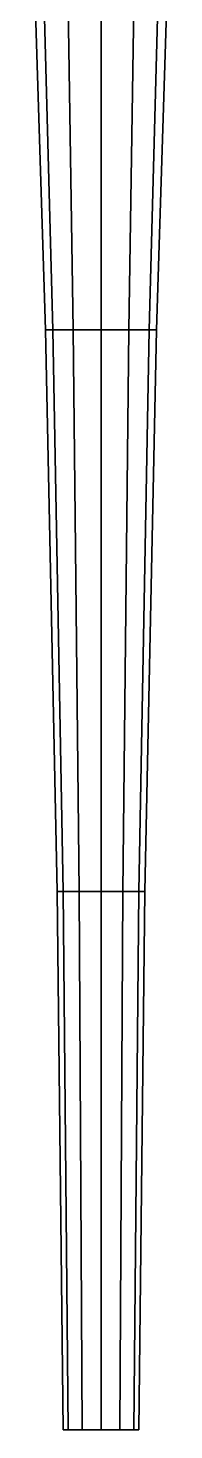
# Model space of a CAD drawing. Header units: millimetres. Extents: x -0.9 to 1, y -3.5 to 15.6.
# Drawn here: x -0.125 to 0.125, y -3.48 to -1.084 of the extents above; entities that cross this region are included whole.
import ezdxf

# ---------------------------------------------------------------- set-up
doc = ezdxf.new("R2010")
doc.units = ezdxf.units.MM
doc.layers.add('gun', color=1, linetype='Continuous')

msp = doc.modelspace()

# ---------------------------------------------------------------- linework, layer by layer
at = {"layer": 'gun'}
for points in [[(-0.0823, -1.6, 1.1925), (-0.095, -1.6, 1.24), (-0.125, -0.64, 1.24), (-0.1083, -0.64, 1.1775)], [(-0.095, -1.6, 1.24), (-0.0823, -1.6, 1.2875), (-0.1083, -0.64, 1.3025), (-0.125, -0.64, 1.24)], [(-0.0475, -1.6, 1.1577), (-0.0823, -1.6, 1.1925), (-0.1083, -0.64, 1.1775), (-0.0625, -0.64, 1.1317)], [(-0.0823, -1.6, 1.2875), (-0.0475, -1.6, 1.3223), (-0.0625, -0.64, 1.3483), (-0.1083, -0.64, 1.3025)], [(0, -1.6, 1.145), (-0.0475, -1.6, 1.1577), (-0.0625, -0.64, 1.1317), (0, -0.64, 1.115)], [(-0.0475, -1.6, 1.3223), (0, -1.6, 1.335), (0, -0.64, 1.365), (-0.0625, -0.64, 1.3483)], [(0.0475, -1.6, 1.1577), (0, -1.6, 1.145), (0, -0.64, 1.115), (0.0625, -0.64, 1.1317)], [(0, -1.6, 1.335), (0.0475, -1.6, 1.3223), (0.0625, -0.64, 1.3483), (0, -0.64, 1.365)], [(0.0823, -1.6, 1.1925), (0.0475, -1.6, 1.1577), (0.0625, -0.64, 1.1317), (0.1083, -0.64, 1.1775)], [(0.0475, -1.6, 1.3223), (0.0823, -1.6, 1.2875), (0.1083, -0.64, 1.3025), (0.0625, -0.64, 1.3483)], [(0.095, -1.6, 1.24), (0.0823, -1.6, 1.1925), (0.1083, -0.64, 1.1775), (0.125, -0.64, 1.24)], [(0.0823, -1.6, 1.2875), (0.095, -1.6, 1.24), (0.125, -0.64, 1.24), (0.1083, -0.64, 1.3025)], [(-0.065, -2.56, 1.2025), (-0.075, -2.56, 1.24), (-0.095, -1.6, 1.24), (-0.0823, -1.6, 1.1925)], [(-0.075, -2.56, 1.24), (-0.065, -2.56, 1.2775), (-0.0823, -1.6, 1.2875), (-0.095, -1.6, 1.24)], [(-0.0375, -2.56, 1.175), (-0.065, -2.56, 1.2025), (-0.0823, -1.6, 1.1925), (-0.0475, -1.6, 1.1577)], [(-0.065, -2.56, 1.2775), (-0.0375, -2.56, 1.305), (-0.0475, -1.6, 1.3223), (-0.0823, -1.6, 1.2875)], [(0, -2.56, 1.165), (-0.0375, -2.56, 1.175), (-0.0475, -1.6, 1.1577), (0, -1.6, 1.145)], [(-0.0375, -2.56, 1.305), (0, -2.56, 1.315), (0, -1.6, 1.335), (-0.0475, -1.6, 1.3223)], [(0.0375, -2.56, 1.175), (0, -2.56, 1.165), (0, -1.6, 1.145), (0.0475, -1.6, 1.1577)], [(0, -2.56, 1.315), (0.0375, -2.56, 1.305), (0.0475, -1.6, 1.3223), (0, -1.6, 1.335)], [(0.065, -2.56, 1.2025), (0.0375, -2.56, 1.175), (0.0475, -1.6, 1.1577), (0.0823, -1.6, 1.1925)], [(0.0375, -2.56, 1.305), (0.065, -2.56, 1.2775), (0.0823, -1.6, 1.2875), (0.0475, -1.6, 1.3223)], [(0.075, -2.56, 1.24), (0.065, -2.56, 1.2025), (0.0823, -1.6, 1.1925), (0.095, -1.6, 1.24)], [(0.065, -2.56, 1.2775), (0.075, -2.56, 1.24), (0.095, -1.6, 1.24), (0.0823, -1.6, 1.2875)], [(-0.0563, -3.48, 1.2075), (-0.065, -3.48, 1.24), (-0.075, -2.56, 1.24), (-0.065, -2.56, 1.2025)], [(-0.065, -3.48, 1.24), (-0.0563, -3.48, 1.2725), (-0.065, -2.56, 1.2775), (-0.075, -2.56, 1.24)], [(-0.0325, -3.48, 1.1837), (-0.0563, -3.48, 1.2075), (-0.065, -2.56, 1.2025), (-0.0375, -2.56, 1.175)], [(-0.0563, -3.48, 1.2725), (-0.0325, -3.48, 1.2963), (-0.0375, -2.56, 1.305), (-0.065, -2.56, 1.2775)], [(0, -3.48, 1.175), (-0.0325, -3.48, 1.1837), (-0.0375, -2.56, 1.175), (0, -2.56, 1.165)], [(-0.0325, -3.48, 1.2963), (0, -3.48, 1.305), (0, -2.56, 1.315), (-0.0375, -2.56, 1.305)], [(0.0325, -3.48, 1.1837), (0, -3.48, 1.175), (0, -2.56, 1.165), (0.0375, -2.56, 1.175)], [(0, -3.48, 1.305), (0.0325, -3.48, 1.2963), (0.0375, -2.56, 1.305), (0, -2.56, 1.315)], [(0.0563, -3.48, 1.2075), (0.0325, -3.48, 1.1837), (0.0375, -2.56, 1.175), (0.065, -2.56, 1.2025)], [(0.0325, -3.48, 1.2963), (0.0563, -3.48, 1.2725), (0.065, -2.56, 1.2775), (0.0375, -2.56, 1.305)], [(0.065, -3.48, 1.24), (0.0563, -3.48, 1.2075), (0.065, -2.56, 1.2025), (0.075, -2.56, 1.24)], [(0.0563, -3.48, 1.2725), (0.065, -3.48, 1.24), (0.075, -2.56, 1.24), (0.065, -2.56, 1.2775)], [(-0.065, -3.48, 1.24), (0.0563, -3.48, 1.2725), (0.0325, -3.48, 1.2963), (-0.0563, -3.48, 1.2725)], [(-0.0563, -3.48, 1.2075), (0.065, -3.48, 1.24), (0.0563, -3.48, 1.2725), (-0.065, -3.48, 1.24)], [(-0.0563, -3.48, 1.2725), (0.0325, -3.48, 1.2963), (0, -3.48, 1.305), (-0.0325, -3.48, 1.2963)], [(-0.0325, -3.48, 1.1837), (0.0563, -3.48, 1.2075), (0.065, -3.48, 1.24), (-0.0563, -3.48, 1.2075)], [(0, -3.48, 1.175), (0.0325, -3.48, 1.1837), (0.0563, -3.48, 1.2075), (-0.0325, -3.48, 1.1837)]]:
    msp.add_3dface(points, dxfattribs=at)

doc.saveas('drawing.dxf')
